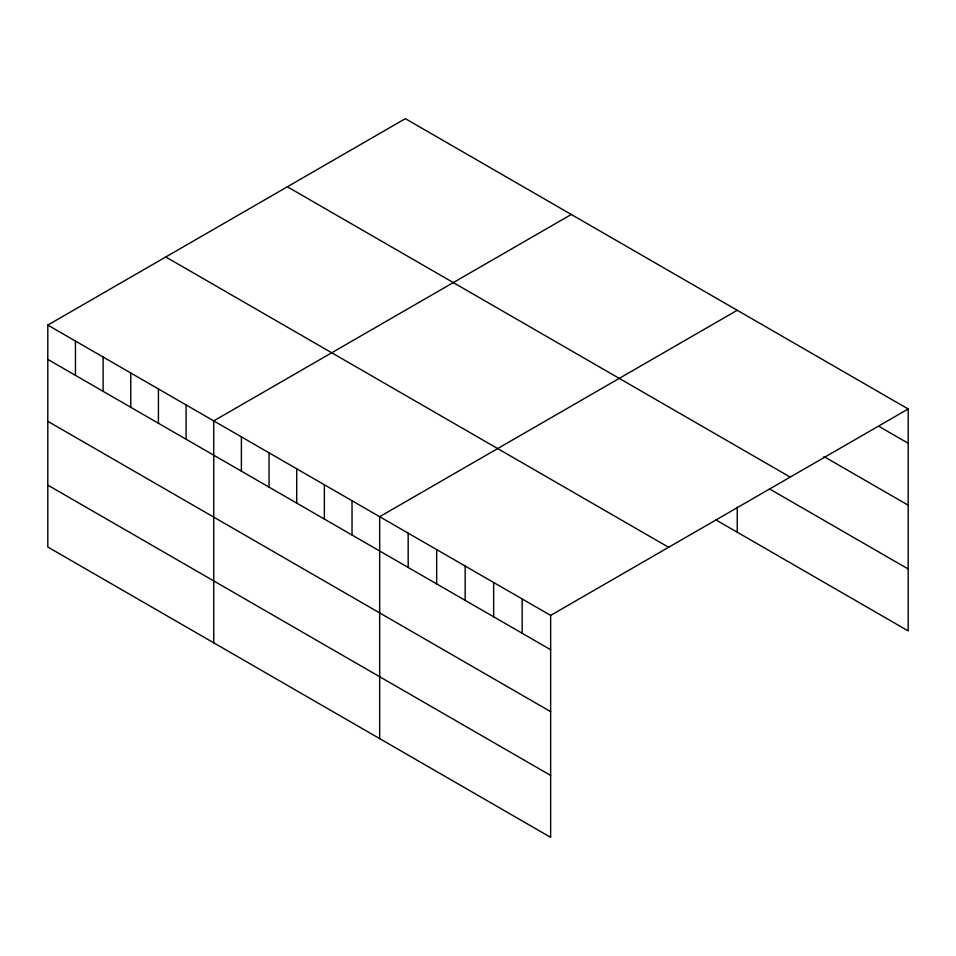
<?xml version="1.0" encoding="UTF-8"?>
<svg xmlns="http://www.w3.org/2000/svg" width="956" height="956" viewBox="0 0 956 956"><rect width="100%" height="100%" fill="white"/><g stroke="black" fill="none" stroke-linecap="round" stroke-linejoin="round"><path stroke-width="1.43" d="M47.8 325.088L550.644 615.401L550.644 837.337L47.8 547.023L47.8 325.088L405.356 118.663L908.2 408.977L908.2 630.912L715.865 519.861M571.294 214.467L213.738 420.891L213.738 642.826M737.231 310.27L379.675 516.694L379.675 738.63M550.644 615.401L908.2 408.977M879.711 426.83L908.2 443.273M823.952 456.562L908.2 505.198M287.362 186.779L790.206 477.092M769.449 488.886L908.2 568.987M165.794 256.973L668.638 547.286M47.8 359.396L550.644 649.71M47.8 421.309L550.644 711.634M47.8 485.11L550.644 775.424M737.231 507.134L737.231 532.205M522.155 598.958L522.155 633.254M493.655 582.503L493.655 616.811M465.166 566.048L465.166 600.356M436.665 549.604L436.665 583.901M408.176 533.149L408.176 567.458M352.023 500.729L352.023 535.037M324.359 484.764L324.359 519.072M296.707 468.799L296.707 503.107M269.054 452.833L269.054 487.13M241.39 436.868L241.39 471.165M186.085 404.926L186.085 439.234M158.421 388.961L158.421 423.269M130.769 372.995L130.769 407.292M103.117 357.03L103.117 391.327M75.452 341.053L75.452 375.361"/></g></svg>
